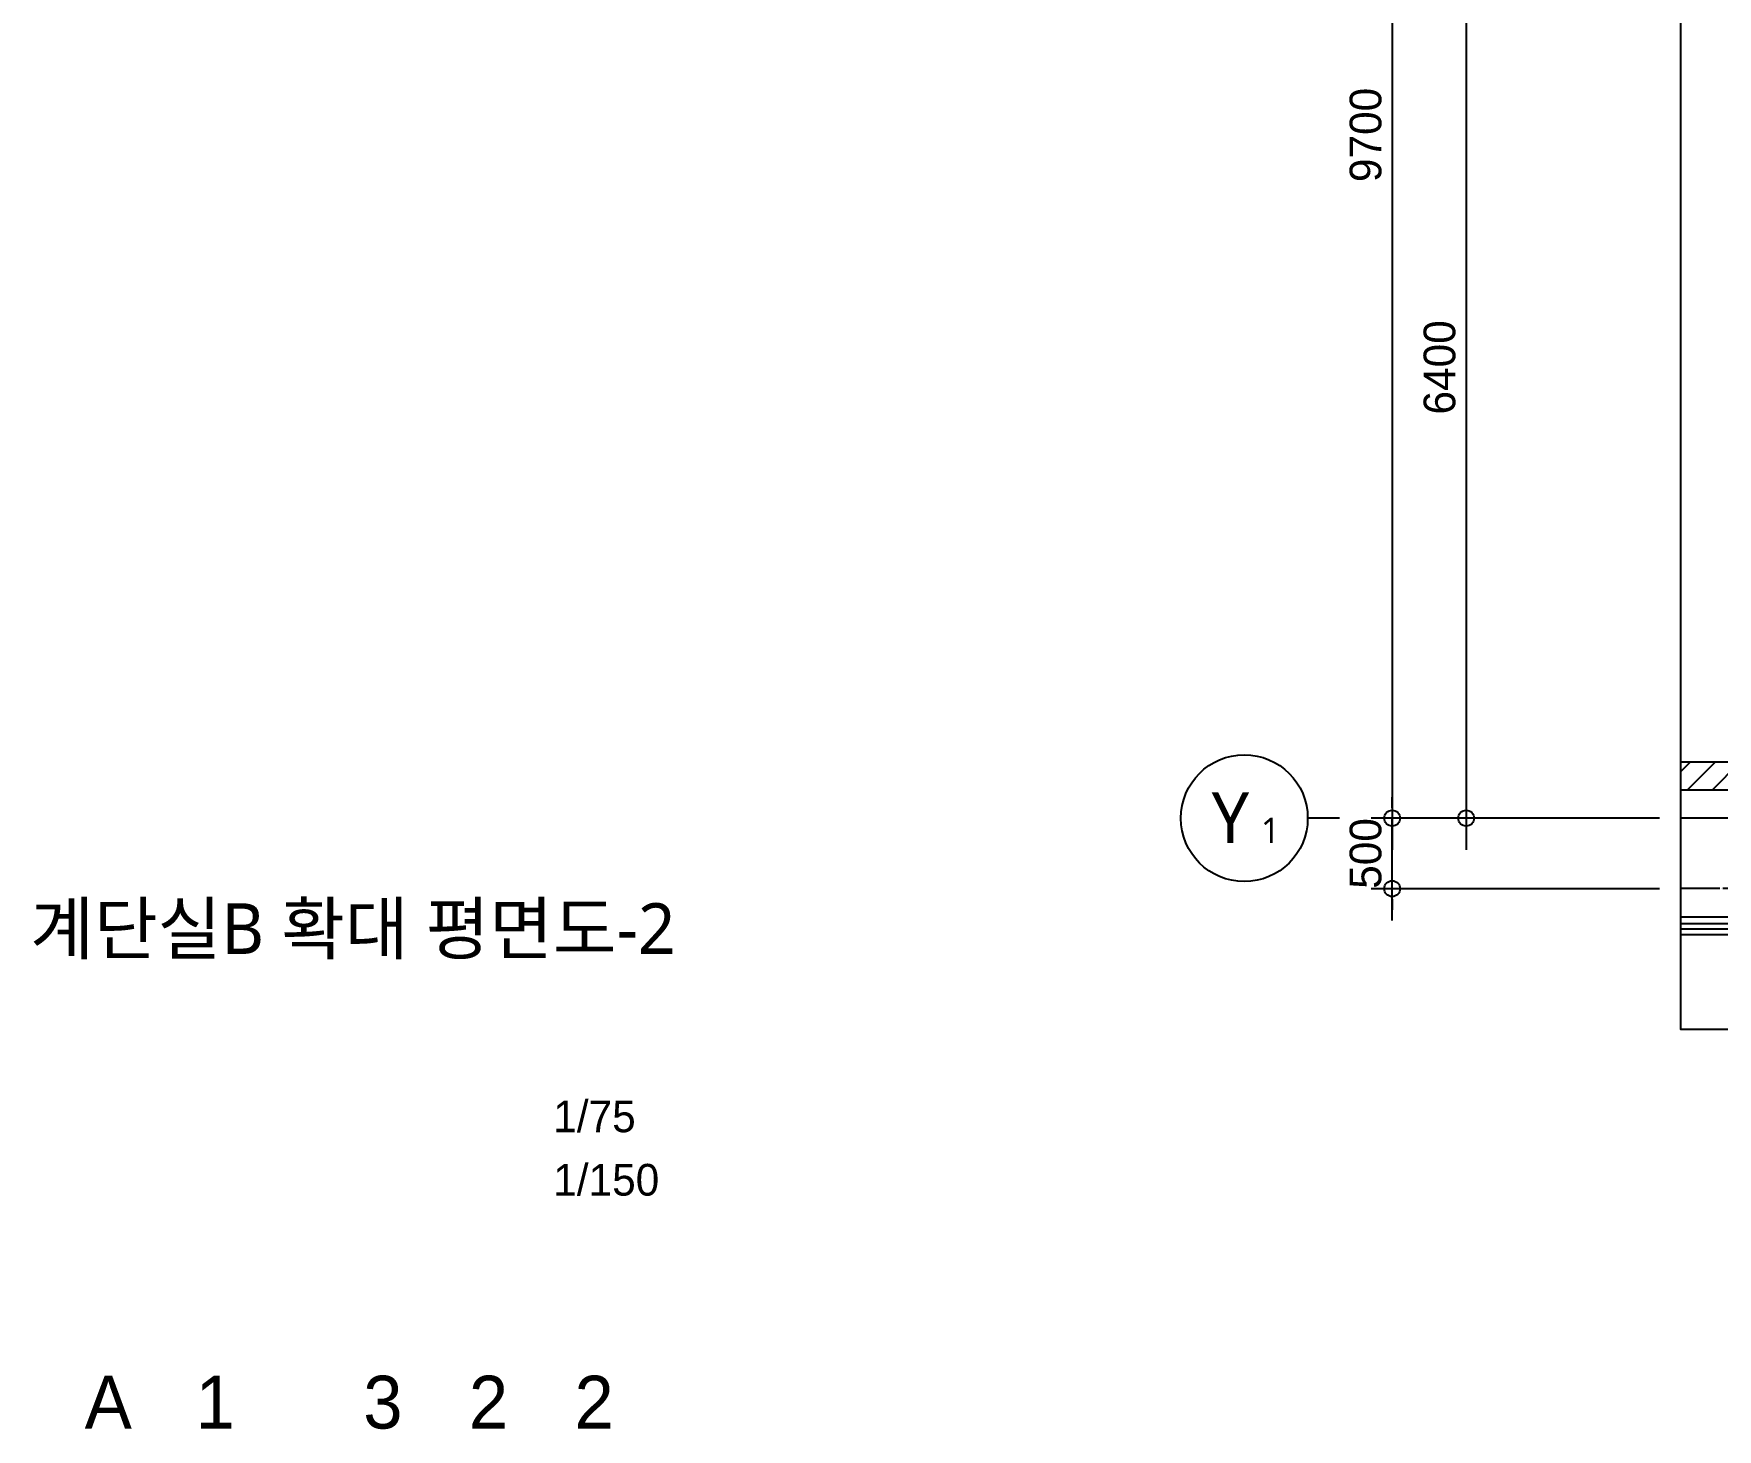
# Model space of a CAD drawing. Header units: millimetres. Extents: x 81033 to 452328, y -17390 to 42241.
# Drawn here: x 196230 to 208184, y 1396 to 11302 of the extents above; entities that cross this region are included whole.
import ezdxf
from ezdxf.enums import TextEntityAlignment as Align

# ---------------------------------------------------------------- set-up
doc = ezdxf.new("R2010")
doc.units = ezdxf.units.MM
doc.header["$LTSCALE"] = 100
doc.header["$MEASUREMENT"] = 0
doc.header["$PDSIZE"] = -10
doc.linetypes.add('CEN', pattern=[62, 60, -1, 0, -1])
doc.layers.get('0').update_dxf_attribs({"linetype": 'CONTINUOUS'})
doc.layers.get('Defpoints').update_dxf_attribs({"color": 171, "linetype": 'CONTINUOUS'})
for name, color, linetype in [('A0-000 XR 평면도$0$HAT-252', 252, 'CONTINUOUS'), ('CEN(ST)', 1, 'CEN'), ('FIN(패널-T75 글라스울)', 6, 'CONTINUOUS'), ('INS', 251, 'BATTING'), ('NDIM', 7, 'CONTINUOUS'), ('slab - end line', 9, 'CONTINUOUS'), ('SYM(AXIS)', 7, 'CONTINUOUS'), ('TEXT(AXIS)', 2, 'CONTINUOUS'), ('TEXT-TITLE', 6, 'CONTINUOUS'), ('TEXT-기입', 6, 'CONTINUOUS')]:
    doc.layers.add(name, color=color, linetype=linetype)
doc.styles.add('CGS', font='cgse', dxfattribs={"bigfont": 'cgs'})
doc.styles.add('나눔바른고딕', font='NanumBarunGothic.ttf')
doc.linetypes.add('BATTING', pattern='A,0.0001,-0.1,[134,ltypeshp.shx,S=0.1,R=0,X=-0.1,Y=0],-0.2,[134,ltypeshp.shx,S=0.1,R=180,X=0.1,Y=0],-0.1', length=0.4001)
doc.dimstyles.new('NDIM 1200', dxfattribs={"dimscale": 75, "dimtxt": 3, "dimasz": 1, "dimexe": 2, "dimexo": 2, "dimgap": 1, "dimtad": 1, "dimdec": 0, "dimdsep": 46, "dimtxsty": 'CGS', "dimblk": 'DOT0', "dimcen": 1, "dimdle": 8, "dimclrd": 256, "dimclre": 256, "dimclrt": 256, "dimadec": 0, "dimazin": 0, "dimtfac": 1, "dimtdec": 0, "dimtix": 1, "dimtmove": 2, "dimatfit": 3, "dimldrblk": 'DOT0', "dimfxl": 1, "dimtolj": 1, "dimtzin": 0, "dimlwd": -1, "dimlwe": -1, "dimarcsym": 0})

# ---------------------------------------------------------------- blocks, each defined once
blk = doc.blocks.new('중층평면도-b')
at = {"layer": 'A0-000 XR 평면도$0$HAT-252'}
h = blk.add_hatch(dxfattribs=at)
h.set_pattern_fill('ANSI31', color=256, scale=1000, angle=180)
h.set_pattern_definition([(225, (8320197.07, 1494337), (88.3883476, -88.3883476), [])])
h.paths.add_polyline_path([(208051, -25139), (208051, -25339), (210951, -25339), (210951, -25139)])
for points in [[(208051, -25139), (210951, -25139), (210951, -25339)], [(210951, -25339), (208051, -25339)]]:
    blk.add_lwpolyline(points, dxfattribs=at)
at = {"layer": 'CEN(ST)', "ltscale": 0.1}
blk.add_line((227551, -26039), (208051, -26039), dxfattribs=at)
at = {"layer": 'CEN(ST)', "ltscale": 0.5}
blk.add_lwpolyline([(227551, -25539), (208051, -25539)], dxfattribs=at)
at = {"layer": 'Defpoints', "ltscale": 10000}
blk.add_lwpolyline([(208051, -12899), (227551, -12899), (227551, -27039), (208051, -27039)], close=True, dxfattribs=at)
at = {"layer": 'FIN(패널-T75 글라스울)', "ltscale": 0.1}
for points in [[(222201, -26289), (208051, -26289)], [(208051, -26364), (222276, -26364)]]:
    blk.add_lwpolyline(points, dxfattribs=at)
at = {"layer": 'slab - end line', "ltscale": 0.1}
blk.add_lwpolyline([(208051, -26239), (210951, -26239), (210951, -25389)], dxfattribs=at)
blk = doc.blocks.new('A$C2F20087E')
at = {"layer": 'SYM(AXIS)'}
blk.add_line((600, 0), (600, 300), dxfattribs=at)
blk.add_circle((600, 900), 600, dxfattribs=at)
blk = doc.blocks.new('DOT0')
blk.add_line((-3, 0), (3, 0))
at = {"color": 6}
blk.add_circle((0, 0), 0.75, dxfattribs=at)
blk = doc.blocks.new('*D904')
at = {"layer": 'Defpoints', "color": 0, "ltscale": 0.4, "transparency": 16777216}
for p in [(207925, 15433), (205876, 5733), (207925, 5733)]:
    blk.add_point(p, dxfattribs=at)
at = {"layer": 'NDIM', "ltscale": 0.4, "transparency": 16777216}
for p, q in [((207775, 15433), (205726, 15433)), ((205876, 15358), (205876, 5808)), ((207775, 5733), (205726, 5733))]:
    blk.add_line(p, q, dxfattribs=at)
at = {"layer": 'NDIM', "ltscale": 0.4, "transparency": 16777216, "xscale": 75, "yscale": 75, "zscale": 75}
for p, rotation in [((205876, 15433), 90), ((205876, 5733), 270)]:
    blk.add_blockref('DOT0', p, dxfattribs=dict(at, rotation=rotation))
at = {"layer": 'NDIM', "ltscale": 0.4, "transparency": 16777216, "insert": (205688, 10583), "char_height": 225, "attachment_point": 5, "rotation": 90, "style": 'CGS'}
blk.add_mtext('\\A1;9700', dxfattribs=at)
blk = doc.blocks.new('*D905')
at = {"layer": 'Defpoints', "color": 0, "ltscale": 0.4, "transparency": 16777216}
for p in [(205876, 5733), (207925, 5733), (207925, 5233)]:
    blk.add_point(p, dxfattribs=at)
at = {"layer": 'NDIM', "ltscale": 0.4, "transparency": 16777216}
for p, q in [((205876, 5808), (205876, 5883)), ((207775, 5733), (205726, 5733)), ((205876, 5233), (205876, 5733)), ((207775, 5233), (205726, 5233)), ((205876, 5158), (205876, 5083))]:
    blk.add_line(p, q, dxfattribs=at)
at = {"layer": 'NDIM', "ltscale": 0.4, "transparency": 16777216, "xscale": 75, "yscale": 75, "zscale": 75}
for p, rotation in [((205876, 5733), 270), ((205876, 5233), 90)]:
    blk.add_blockref('DOT0', p, dxfattribs=dict(at, rotation=rotation))
at = {"layer": 'NDIM', "ltscale": 0.4, "transparency": 16777216, "insert": (205688, 5483), "char_height": 225, "attachment_point": 5, "rotation": 90, "style": 'CGS'}
blk.add_mtext('\\A1;500', dxfattribs=at)
blk = doc.blocks.new('*D907')
at = {"layer": 'Defpoints', "color": 0, "ltscale": 0.4, "transparency": 16777216}
for p in [(207925, 12133), (206401, 5733), (207925, 5733)]:
    blk.add_point(p, dxfattribs=at)
at = {"layer": 'NDIM', "ltscale": 0.4, "transparency": 16777216}
for p, q in [((207775, 12133), (206251, 12133)), ((206401, 12058), (206401, 5808)), ((207775, 5733), (206251, 5733))]:
    blk.add_line(p, q, dxfattribs=at)
at = {"layer": 'NDIM', "ltscale": 0.4, "transparency": 16777216, "xscale": 75, "yscale": 75, "zscale": 75}
for p, rotation in [((206401, 12133), 90), ((206401, 5733), 270)]:
    blk.add_blockref('DOT0', p, dxfattribs=dict(at, rotation=rotation))
at = {"layer": 'NDIM', "ltscale": 0.4, "transparency": 16777216, "insert": (206213, 8933), "char_height": 225, "attachment_point": 5, "rotation": 90, "style": 'CGS'}
blk.add_mtext('\\A1;6400', dxfattribs=at)

msp = doc.modelspace()

# ---------------------------------------------------------------- linework, layer by layer
at = {"layer": 'INS', "ltscale": 0.9}
msp.add_lwpolyline([(222075, 4945.8), (207925, 4945.8)], dxfattribs=at)

# ---------------------------------------------------------------- block references
msp.add_blockref('중층평면도-b', (-125.5, 31272.3))
at = {"xscale": 0.75, "yscale": 0.75, "zscale": 0.75, "rotation": 89.99999999999932}
msp.add_blockref('A$C2F20087E', (205500.7, 5283.3), dxfattribs=at)

# ---------------------------------------------------------------- texts
at = {"layer": 'TEXT(AXIS)', "style": '나눔바른고딕'}
for s, height, p in [('Y', 360, (204727, 5736.3)), ('1', 180, (205011.4, 5646.3))]:
    msp.add_text(s, height=height, dxfattribs=at).set_placement(p, align=Align.MIDDLE)
at = {"layer": 'TEXT-TITLE', "style": '나눔바른고딕'}
msp.add_text('계단실B 확대 평면도-2', height=360, dxfattribs=at).set_placement((198497, 4950), align=Align.MIDDLE_CENTER)
at = {"layer": 'TEXT-기입', "style": 'CGS'}
for s, p in [('1/75', (199919.1, 3436.9)), ('1/150', (199919.1, 2986.9))]:
    msp.add_text(s, height=225, dxfattribs=at).set_placement(p, align=Align.BOTTOM_LEFT)
for s, p in [('A', (196759.6, 1588.4)), ('1', (197519, 1588.4)), ('3', (198709.6, 1588.4)), ('2', (199459.6, 1588.4)), ('2', (200209.6, 1588.4))]:
    msp.add_text(s, height=375, dxfattribs=at).set_placement(p, align=Align.MIDDLE_CENTER)

# ---------------------------------------------------------------- dimensions: what is measured, and where the dimension line sits
at = {"layer": 'NDIM', "ltscale": 0.4}
for p1, angle, picture, middle in [((207925, 15433.3), 270, '*D904', (205688.2, 10583.3)), ((207925, 5233.3), 90, '*D905', (205688.2, 5483.3))]:
    dim = msp.add_linear_dim(base=(205875.7, 5733.3), p1=p1, p2=(207925, 5733.3), angle=angle, dimstyle='NDIM 1200', dxfattribs=at)
    dim.commit()
    dim.dimension.update_dxf_attribs({"geometry": picture, "text_midpoint": middle})
dim = msp.add_linear_dim(base=(206400.7, 5733.3), p1=(207925, 12133.3), p2=(207925, 5733.3), angle=270, dimstyle='NDIM 1200', override={"dimscale": 75, "dimclrd": 256, "dimclre": 256, "dimclrt": 256}, dxfattribs=at)
dim.commit()
dim.dimension.update_dxf_attribs({"geometry": '*D907', "text_midpoint": (206213.2, 8933.3)})

doc.saveas('drawing.dxf')
